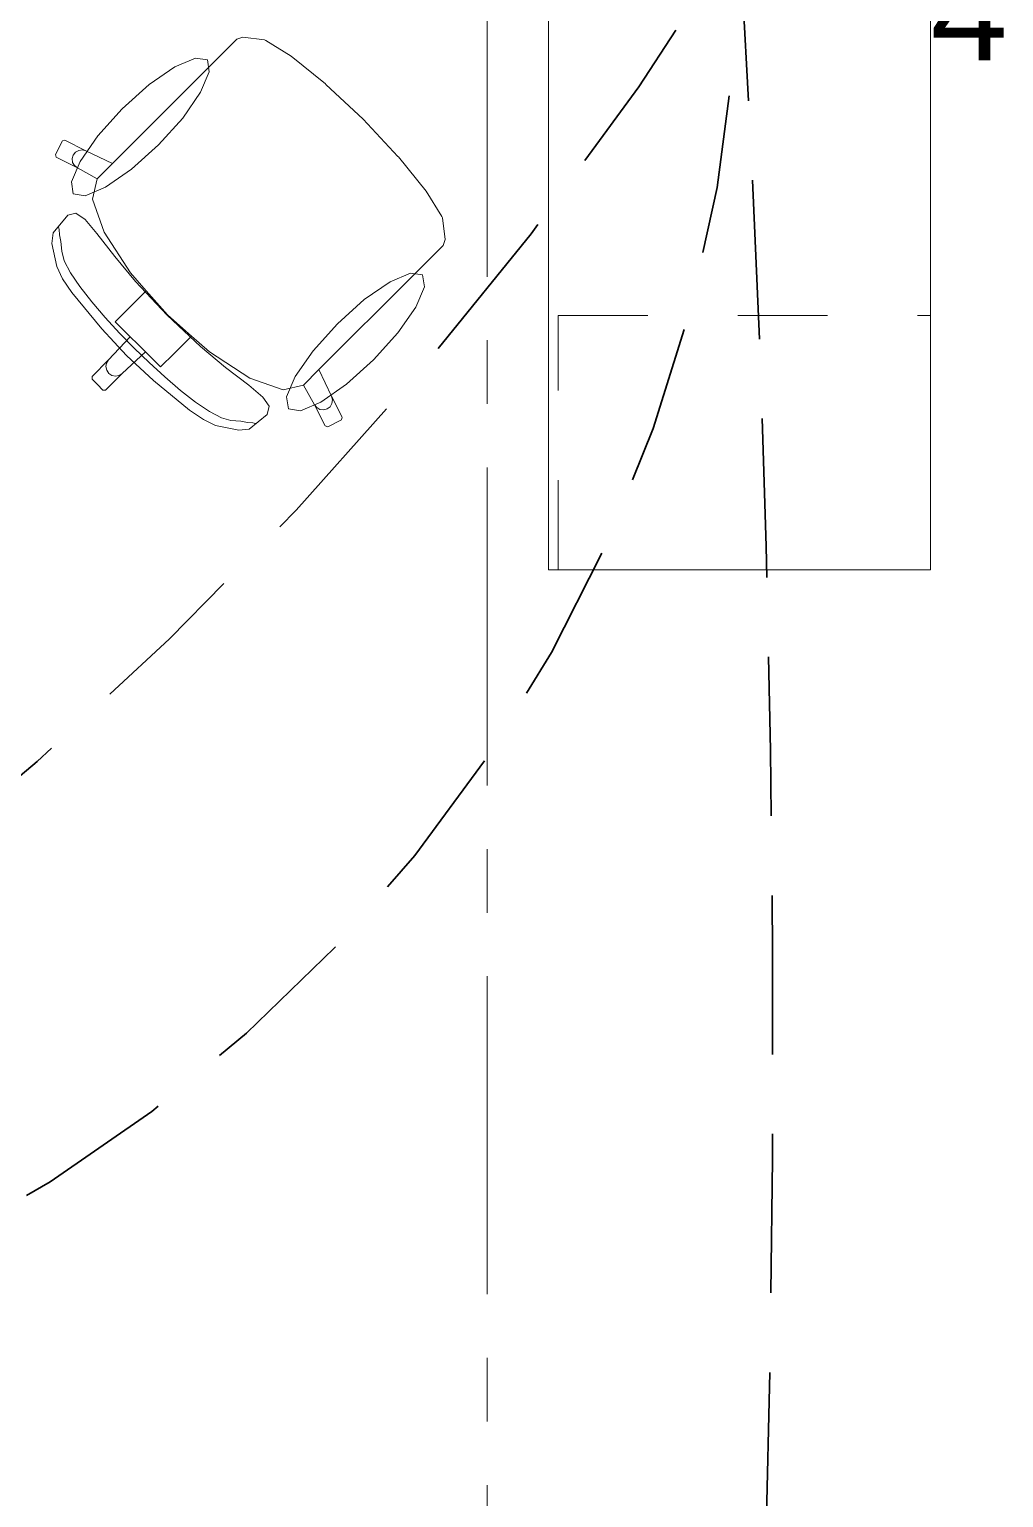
# Model space of a CAD drawing. Header units: inches. Extents: x -19 to 5698, y -728 to 92.
# Drawn here: x 130.823 to 132.354, y 14.191 to 16.5 of the extents above; entities that cross this region are included whole.
import ezdxf

# ---------------------------------------------------------------- set-up
doc = ezdxf.new("R2010")
doc.units = ezdxf.units.IN
doc.header["$MEASUREMENT"] = 0
for name, pattern in [('HIDDEN', [0.375, 0.25, -0.125]), ('Punto & Raya', [0.65, 0.5, -0.075, 0, -0.075]), ('Rayas', [0.282222, 0.141111, -0.141111]), ('RAYITAS', [0.375, 0.25, -0.125])]:
    doc.linetypes.add(name, pattern=pattern)
for name, color, linetype, lineweight in [('00 conduct tomacorr', 120, 'HIDDEN', 30), ('00 IE LUZ EMERGENCIA', 253, 'Continuous', 0), ('T-TECHO-E', 150, 'Continuous', 20), ('TOMACORRIENTE', 22, 'RAYITAS', 9)]:
    doc.layers.add(name, color=color, linetype=linetype, lineweight=lineweight)
doc.layers.add('Interior - Mobiliario', color=7, linetype='Continuous')
doc.layers.add('Marcador - Secciones', color=7, linetype='Continuous')
doc.styles.add('Annotative', font='arial.ttf')

# ---------------------------------------------------------------- blocks, each defined once
blk = doc.blocks.new('a')
at = {"layer": 'TOMACORRIENTE', "ltscale": 0.05}
h = blk.add_hatch(color=4, dxfattribs=at)
edge = h.paths.add_edge_path()
edge.add_arc((0, 0.0752), 0.0211, 0, 360)
at = {"layer": 'TOMACORRIENTE', "color": 4}
for p, q in [((-0.1455, 0.0963), (-0.0515, 0.0963)), ((-0.0985, 0.0963), (-0.0985, -0.0966)), ((0, 0.0963), (0, -0.0963)), ((0.0623, -0.0963), (0.0623, 0.0963))]:
    blk.add_line(p, q, dxfattribs=at)
blk.add_circle((0, 0.0752), 0.0211, dxfattribs=at)
blk = doc.blocks.new('CABLE 3FACE')
at = {"layer": 'T-TECHO-E', "rotation": 59.94170052614085}
blk.add_blockref('a', (0, 0), dxfattribs=at)

msp = doc.modelspace()

# ---------------------------------------------------------------- linework, layer by layer
at = {"layer": '00 conduct tomacorr'}
for centre, radius, start, end in [((126.9109, 19.7959), 5.9312, 283.94927, 327.96734), ((129.6106, 16.6556), 2.3284, 282.8206, 359.8631), ((103.0804, 14.9109), 28.911, 353.26658, 3.4487)]:
    msp.add_arc(centre, radius, start, end, dxfattribs=at)
at = {"layer": 'Interior - Mobiliario', "color": 175, "linetype": 'Continuous', "lineweight": 13}
for p, q in [((131.1494, 16.4846), (131.1274, 16.4627)), ((131.1587, 16.4875), (131.1494, 16.4846)), ((131.1926, 16.4835), (131.1587, 16.4875)), ((131.1947, 16.4826), (131.1926, 16.4835)), ((131.1274, 16.4627), (131.1019, 16.4372)), ((131.2348, 16.4577), (131.1947, 16.4826)), ((131.1019, 16.4372), (130.9541, 16.2893)), ((131.2884, 16.4141), (131.2348, 16.4577)), ((131.2893, 16.4134), (131.2884, 16.4141)), ((131.3476, 16.3586), (131.2893, 16.4134)), ((131.3476, 16.3586), (131.4024, 16.3003)), ((130.8752, 16.3246), (130.8643, 16.3032)), ((130.8792, 16.3259), (130.8752, 16.3246)), ((130.9123, 16.3089), (130.8792, 16.3259)), ((130.8643, 16.3032), (130.8657, 16.2991)), ((130.8657, 16.2991), (130.8988, 16.2822)), ((130.8921, 16.3024), (130.8906, 16.2968)), ((130.8957, 16.307), (130.8921, 16.3024)), ((130.9008, 16.3098), (130.8957, 16.307)), ((130.9066, 16.3105), (130.9008, 16.3098)), ((130.9123, 16.3089), (130.9066, 16.3105)), ((130.9541, 16.2893), (130.9123, 16.3089)), ((131.4024, 16.3003), (131.4031, 16.2994)), ((131.4031, 16.2994), (131.4467, 16.2458)), ((130.8906, 16.2968), (130.8913, 16.2909)), ((130.8913, 16.2909), (130.8942, 16.2858)), ((130.8942, 16.2858), (130.8988, 16.2822)), ((130.8988, 16.2822), (130.9298, 16.2649)), ((130.9298, 16.2651), (130.9541, 16.2893)), ((130.9298, 16.2649), (130.9223, 16.2329)), ((130.9298, 16.2651), (130.9298, 16.2649)), ((130.9223, 16.2329), (130.9407, 16.1809)), ((131.4467, 16.2458), (131.4716, 16.2057)), ((130.8837, 16.2078), (130.8605, 16.1799)), ((130.8966, 16.2112), (130.8837, 16.2078)), ((130.9109, 16.2012), (130.8966, 16.2112)), ((130.8701, 16.1852), (130.8693, 16.1897)), ((130.8709, 16.1772), (130.8701, 16.1852)), ((130.9295, 16.1789), (130.9109, 16.2012)), ((131.4716, 16.2057), (131.4725, 16.2036)), ((131.4725, 16.2036), (131.4765, 16.1697)), ((130.8605, 16.1799), (130.8586, 16.1632)), ((130.8586, 16.1632), (130.8664, 16.127)), ((130.873, 16.1664), (130.8709, 16.1772)), ((130.8741, 16.151), (130.873, 16.1664)), ((130.9575, 16.1427), (130.9295, 16.1789)), ((130.9407, 16.1809), (130.982, 16.1171)), ((131.4736, 16.1604), (131.4517, 16.1384)), ((131.4765, 16.1697), (131.4736, 16.1604)), ((130.878, 16.1363), (130.8741, 16.151)), ((130.9902, 16.1034), (130.9575, 16.1427)), ((131.4517, 16.1384), (131.4262, 16.1129)), ((130.8664, 16.127), (130.8754, 16.1078)), ((130.888, 16.1174), (130.878, 16.1363)), ((130.9028, 16.0956), (130.888, 16.1174)), ((130.982, 16.1171), (131.0068, 16.089)), ((130.8754, 16.1078), (130.8903, 16.0861)), ((130.9214, 16.0718), (130.9028, 16.0956)), ((131.0397, 16.0507), (130.9902, 16.1034)), ((131.4262, 16.1129), (131.2783, 15.9651)), ((130.8903, 16.0861), (130.9371, 16.0294)), ((130.9426, 16.047), (130.9214, 16.0718)), ((131.0068, 16.089), (130.9794, 16.0616)), ((131.0068, 16.089), (131.0401, 16.0511)), ((130.9651, 16.0224), (130.9426, 16.047)), ((130.9794, 16.0616), (130.9583, 16.0404)), ((131.0397, 16.0507), (131.0924, 16.0012)), ((131.078, 16.0178), (131.0401, 16.0511)), ((130.9371, 16.0294), (130.9762, 15.9872)), ((130.9583, 16.0404), (130.9819, 16.0168)), ((130.9879, 15.9989), (130.9651, 16.0224)), ((130.9819, 16.0168), (130.9479, 15.9803)), ((130.9819, 16.0168), (130.9939, 16.0049)), ((130.9879, 15.9989), (131.0114, 15.9761)), ((131.0058, 15.9929), (130.9939, 16.0049)), ((131.078, 16.0178), (131.0506, 15.9904)), ((131.1061, 15.993), (131.078, 16.0178)), ((131.0924, 16.0012), (131.1317, 15.9685)), ((130.9479, 15.9803), (130.9218, 15.9542)), ((130.9447, 15.9754), (130.9436, 15.9697)), ((130.9479, 15.9803), (130.9447, 15.9754)), ((131.0058, 15.9929), (130.9693, 15.9589)), ((131.0184, 15.9481), (130.9762, 15.9872)), ((131.0294, 15.9693), (131.0058, 15.9929)), ((131.0114, 15.9761), (131.036, 15.9536)), ((131.0506, 15.9904), (131.0294, 15.9693)), ((131.1699, 15.9517), (131.1061, 15.993)), ((130.9218, 15.9542), (130.9219, 15.9499)), ((130.9693, 15.9589), (130.9432, 15.9328)), ((130.9436, 15.9697), (130.9448, 15.9639)), ((130.9448, 15.9639), (130.948, 15.959)), ((130.9529, 15.9558), (130.948, 15.959)), ((130.9587, 15.9546), (130.9529, 15.9558)), ((130.9644, 15.9557), (130.9587, 15.9546)), ((130.9693, 15.9589), (130.9644, 15.9557)), ((131.036, 15.9536), (131.0608, 15.9324)), ((131.1317, 15.9685), (131.1679, 15.9405)), ((131.2541, 15.9408), (131.2783, 15.9651)), ((131.2783, 15.9651), (131.2979, 15.9233)), ((130.9219, 15.9499), (130.9304, 15.9414)), ((130.9389, 15.9329), (130.9304, 15.9414)), ((130.9432, 15.9328), (130.9389, 15.9329)), ((131.0751, 15.9013), (131.0184, 15.9481)), ((131.0608, 15.9324), (131.0846, 15.9138)), ((131.1679, 15.9405), (131.1902, 15.9219)), ((131.2219, 15.9333), (131.1699, 15.9517)), ((131.2538, 15.9408), (131.2219, 15.9333)), ((131.2541, 15.9408), (131.2538, 15.9408)), ((131.2712, 15.9098), (131.2538, 15.9408)), ((131.0846, 15.9138), (131.1064, 15.899)), ((131.1902, 15.9219), (131.2002, 15.9076)), ((131.2002, 15.9076), (131.1968, 15.8947)), ((131.2748, 15.9052), (131.2712, 15.9098)), ((131.2881, 15.8767), (131.2712, 15.9098)), ((131.296, 15.9067), (131.2914, 15.9031)), ((131.2988, 15.9118), (131.296, 15.9067)), ((131.2979, 15.9233), (131.2995, 15.9176)), ((131.2979, 15.9233), (131.3149, 15.8902)), ((131.2995, 15.9176), (131.2988, 15.9118)), ((131.0968, 15.8864), (131.0751, 15.9013)), ((131.116, 15.8774), (131.0968, 15.8864)), ((131.1064, 15.899), (131.1253, 15.889)), ((131.1253, 15.889), (131.14, 15.8851)), ((131.14, 15.8851), (131.1554, 15.884)), ((131.1554, 15.884), (131.1662, 15.8819)), ((131.1968, 15.8947), (131.1689, 15.8715)), ((131.2799, 15.9023), (131.2748, 15.9052)), ((131.2858, 15.9016), (131.2799, 15.9023)), ((131.2914, 15.9031), (131.2858, 15.9016)), ((131.3136, 15.8862), (131.2922, 15.8753)), ((131.3149, 15.8902), (131.3136, 15.8862)), ((131.1522, 15.8696), (131.116, 15.8774)), ((131.1689, 15.8715), (131.1522, 15.8696)), ((131.1662, 15.8819), (131.1742, 15.8811)), ((131.1742, 15.8811), (131.1787, 15.8803)), ((131.2922, 15.8753), (131.2881, 15.8767))]:
    msp.add_line(p, q, dxfattribs=at)
at = {"layer": 'Interior - Mobiliario', "color": 175, "linetype": 'Rayas', "lineweight": 13}
for p, q in [((131.654, 15.65), (131.654, 16.05)), ((131.654, 16.05), (132.239, 16.05))]:
    msp.add_line(p, q, dxfattribs=at)
at = {"layer": 'Interior - Mobiliario', "color": 175, "linetype": 'Continuous', "lineweight": 13, "flags": 128}
for points in [[(132.239, 17.15), (132.239, 15.65), (131.639, 15.65), (131.639, 16.65), (130.939, 16.65), (130.939, 17.15)], [(130.9692, 16.3751), (130.931, 16.3326), (130.903, 16.2922), (130.8894, 16.2602), (130.8922, 16.2413), (130.9112, 16.2384), (130.9432, 16.252), (130.9836, 16.28), (131.0261, 16.3182), (131.0642, 16.3606), (131.0922, 16.401), (131.1059, 16.4331), (131.103, 16.452), (131.0841, 16.4549), (131.052, 16.4413), (131.0116, 16.4132)], [(131.3641, 15.9802), (131.3216, 15.942), (131.2812, 15.914), (131.2492, 15.9004), (131.2303, 15.9033), (131.2274, 15.9222), (131.241, 15.9542), (131.269, 15.9946), (131.3072, 16.0371), (131.3496, 16.0752), (131.39, 16.1032), (131.4221, 16.1169), (131.441, 16.114), (131.4439, 16.0951), (131.4303, 16.063), (131.4022, 16.0226)]]:
    msp.add_lwpolyline(points, close=True, dxfattribs=at)
at = {"layer": 'Marcador - Secciones', "color": 251, "linetype": 'Punto & Raya', "lineweight": 13, "true_color": 0x636466}
msp.add_line((131.5425, 46.2111), (131.5425, 0.8878), dxfattribs=at)

# ---------------------------------------------------------------- block references
at = {"layer": '00 conduct tomacorr', "xscale": 1.47256122672843, "yscale": 1.47256122672843, "zscale": 1.47256122672843, "rotation": 29.78947778233194}
msp.add_blockref('CABLE 3FACE', (131.9795, 14.0823), dxfattribs=at)

# ---------------------------------------------------------------- texts
at = {"layer": '00 IE LUZ EMERGENCIA', "style": 'Annotative'}
msp.add_attdef('4', (132.239, 16.4514), '', height=0.1562, dxfattribs=at)

doc.saveas('drawing.dxf')
